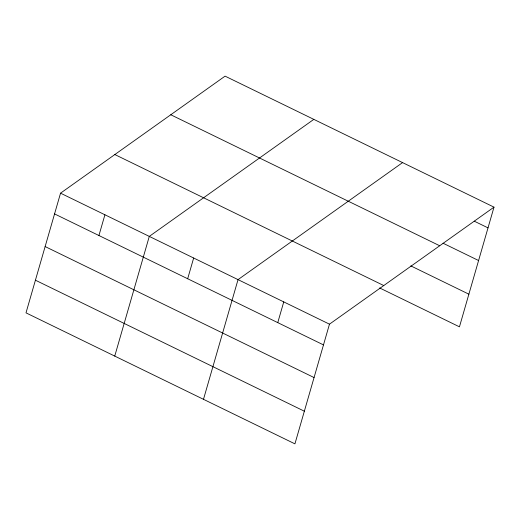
<?xml version="1.0" encoding="UTF-8"?>
<svg xmlns="http://www.w3.org/2000/svg" width="520" height="520" viewBox="0 0 520 520"><rect width="100%" height="100%" fill="white"/><g stroke="black" fill="none" stroke-linecap="round" stroke-linejoin="round"><path stroke-width="0.78" d="M60.548 193.167L26 312.858L294.925 443.859L329.472 324.168L494 207.142L225.076 76.141L60.548 193.167L329.472 324.168M98.93 235.521L104.916 214.786M114.745 356.09L149.292 236.399L313.82 119.373M187.675 278.752L193.661 258.011M203.489 399.321L238.036 279.63L402.565 162.604M277.764 322.634L283.751 301.899M494 207.142L459.453 326.833L379.632 287.944M474.227 221.162L488.013 227.877M443.034 243.211L478.589 260.533M170.781 114.764L439.706 245.758M410.826 265.896L468.878 294.177M114.842 154.55L383.767 285.552M54.561 213.909L323.486 344.903M45.136 246.558L314.061 377.559M35.425 280.202L304.35 411.203"/></g></svg>
